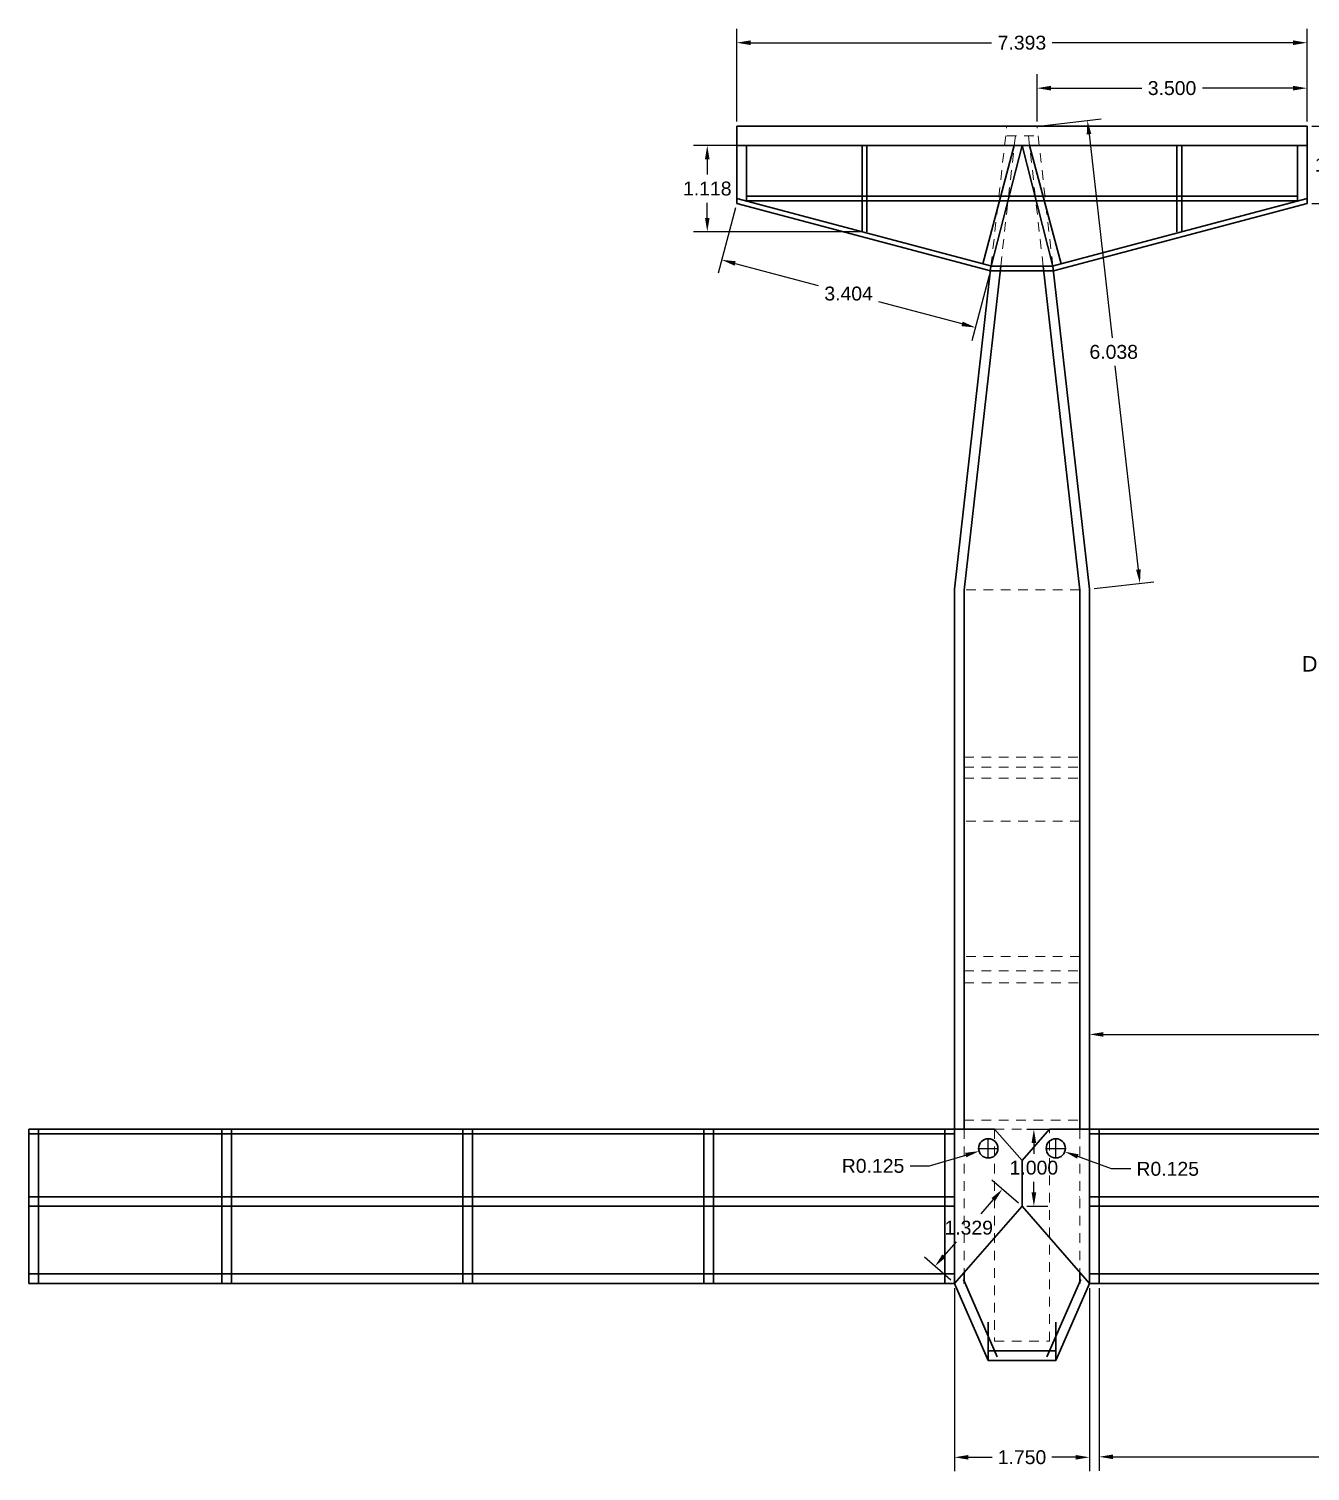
# Model space of a CAD drawing. Header units: inches. Extents: x 10.7 to 46.3, y -10.8 to 15.
# Drawn here: x 10.74 to 27.35, y -6.41 to 12.28 of the extents above; entities that cross this region are included whole.
import ezdxf

# ---------------------------------------------------------------- set-up
doc = ezdxf.new("R2010")
doc.units = ezdxf.units.IN
doc.header["$MEASUREMENT"] = 0
doc.linetypes.add('HIDDEN2', pattern=[0.1875, 0.125, -0.0625])
doc.layers.add('DIM', color=3, linetype='Continuous')
doc.layers.add('OBJECT', color=1, linetype='Continuous', lineweight=30)
doc.layers.add('XREF', color=2, linetype='HIDDEN2', lineweight=20)
doc.styles.get("Standard").update_dxf_attribs({"font": 'arial.ttf'})
doc.dimstyles.get("Standard").update_dxf_attribs({"dimtxt": 0.18, "dimasz": 0.18, "dimexe": 0.18, "dimexo": 0.0625, "dimgap": 0.09, "dimtad": 0, "dimtih": 1, "dimtoh": 1, "dimdec": 4, "dimzin": 0, "dimdsep": 46, "dimtxsty": 'Standard', "dimcen": 0.09, "dimadec": 0, "dimazin": 0, "dimtfac": 1, "dimtdec": 4, "dimtofl": 0, "dimtmove": 0, "dimatfit": 3, "dimfxl": 1, "dimtolj": 1, "dimtzin": 0, "dimarcsym": 0})

# ---------------------------------------------------------------- blocks, each defined once
blk = doc.blocks.new('*D1')
at = {"layer": 'Defpoints', "color": 0, "transparency": 16777216}
for p in [(27.311, 11.511), (23.811, 11.018), (27.311, 11.018)]:
    blk.add_point(p, dxfattribs=at)
at = {"layer": 'DIM', "color": 0, "lineweight": -2, "transparency": 16777216}
for p, q in [((23.811, 11.08), (23.811, 11.691)), ((27.311, 11.08), (27.311, 11.691)), ((23.991, 11.511), (25.168, 11.511)), ((27.131, 11.511), (25.954, 11.511))]:
    blk.add_line(p, q, dxfattribs=at)
at = {"layer": 'DIM', "color": 0, "transparency": 16777216}
for points in [[(23.991, 11.541), (23.991, 11.481), (23.811, 11.511)], [(27.131, 11.541), (27.131, 11.481), (27.311, 11.511)]]:
    blk.add_solid(points, dxfattribs=at)
at = {"layer": 'DIM', "color": 0, "transparency": 16777216, "insert": (25.561, 11.511), "char_height": 0.18, "attachment_point": 5}
blk.add_mtext('\\A1;3.500', dxfattribs=at)
blk = doc.blocks.new('*D2')
at = {"layer": 'Defpoints', "color": 0, "transparency": 16777216}
for p in [(36.491, -0.754), (24.491, -1.982), (36.491, -1.982)]:
    blk.add_point(p, dxfattribs=at)
at = {"layer": 'DIM', "color": 0, "lineweight": -2, "transparency": 16777216}
for p, q in [((24.491, -1.92), (24.491, -0.574)), ((36.491, -1.92), (36.491, -0.574)), ((24.671, -0.754), (30.111, -0.754)), ((36.311, -0.754), (31.02, -0.754))]:
    blk.add_line(p, q, dxfattribs=at)
at = {"layer": 'DIM', "color": 0, "transparency": 16777216}
for points in [[(24.671, -0.724), (24.671, -0.784), (24.491, -0.754)], [(36.311, -0.724), (36.311, -0.784), (36.491, -0.754)]]:
    blk.add_solid(points, dxfattribs=at)
at = {"layer": 'DIM', "color": 0, "transparency": 16777216, "insert": (30.566, -0.754), "char_height": 0.18, "attachment_point": 5}
blk.add_mtext('\\A1;12.000', dxfattribs=at)
blk = doc.blocks.new('*D4')
at = {"layer": 'Defpoints', "color": 0, "transparency": 16777216}
for p in [(27.311, 11.018), (27.725, 11.018), (27.311, 10.018)]:
    blk.add_point(p, dxfattribs=at)
at = {"layer": 'DIM', "color": 0, "lineweight": -2, "transparency": 16777216}
for p, q in [((27.374, 11.018), (27.905, 11.018)), ((27.725, 10.838), (27.725, 10.7)), ((27.725, 10.198), (27.725, 10.336)), ((27.374, 10.018), (27.905, 10.018))]:
    blk.add_line(p, q, dxfattribs=at)
at = {"layer": 'DIM', "color": 0, "transparency": 16777216}
for points in [[(27.695, 10.838), (27.755, 10.838), (27.725, 11.018)], [(27.695, 10.198), (27.755, 10.198), (27.725, 10.018)]]:
    blk.add_solid(points, dxfattribs=at)
at = {"layer": 'DIM', "color": 0, "transparency": 16777216, "insert": (27.725, 10.518), "char_height": 0.18, "attachment_point": 5}
blk.add_mtext('\\A1;1.000', dxfattribs=at)
blk = doc.blocks.new('*D5')
at = {"layer": 'Defpoints', "color": 0, "transparency": 16777216}
for p in [(24.465, 11.092), (23.811, 11.018), (24.491, 5.018)]:
    blk.add_point(p, dxfattribs=at)
at = {"layer": 'DIM', "color": 0, "lineweight": -2, "transparency": 16777216}
for p, q in [((23.873, 11.025), (24.643, 11.112)), ((24.485, 10.913), (24.784, 8.274)), ((25.125, 5.271), (24.825, 7.91)), ((24.553, 5.025), (25.324, 5.112))]:
    blk.add_line(p, q, dxfattribs=at)
at = {"layer": 'DIM', "color": 0, "transparency": 16777216}
for points in [[(24.515, 10.917), (24.455, 10.91), (24.465, 11.092)], [(25.154, 5.274), (25.095, 5.268), (25.145, 5.092)]]:
    blk.add_solid(points, dxfattribs=at)
at = {"layer": 'DIM', "color": 0, "transparency": 16777216, "insert": (24.805, 8.092), "char_height": 0.18, "attachment_point": 5}
blk.add_mtext('\\A1;6.038', dxfattribs=at)
blk = doc.blocks.new('*D6')
at = {"layer": 'Defpoints', "color": 0, "transparency": 16777216}
for p in [(23.179, -2.231), (23.059, -2.267)]:
    blk.add_point(p, dxfattribs=at)
at = {"layer": 'DIM', "color": 0, "lineweight": -2, "transparency": 16777216}
for p, q in [((23.054, -2.231), (23.304, -2.231)), ((23.179, -2.356), (23.179, -2.106)), ((22.415, -2.459), (22.887, -2.318)), ((22.166, -2.459), (22.415, -2.459))]:
    blk.add_line(p, q, dxfattribs=at)
at = {"layer": 'DIM', "color": 0, "transparency": 16777216}
blk.add_solid([(22.878, -2.289), (22.895, -2.347), (23.059, -2.267)], dxfattribs=at)
at = {"layer": 'DIM', "color": 0, "transparency": 16777216, "insert": (21.685, -2.459), "char_height": 0.18, "attachment_point": 5}
blk.add_mtext('\\A1;R0.125', dxfattribs=at)
blk = doc.blocks.new('*D7')
at = {"layer": 'Defpoints', "color": 0, "transparency": 16777216}
for p in [(24.054, -2.231), (24.171, -2.274)]:
    blk.add_point(p, dxfattribs=at)
at = {"layer": 'DIM', "color": 0, "lineweight": -2, "transparency": 16777216}
for p, q in [((23.929, -2.231), (24.179, -2.231)), ((24.054, -2.356), (24.054, -2.106)), ((24.776, -2.497), (24.34, -2.336)), ((25.025, -2.497), (24.776, -2.497))]:
    blk.add_line(p, q, dxfattribs=at)
at = {"layer": 'DIM', "color": 0, "transparency": 16777216}
blk.add_solid([(24.35, -2.308), (24.33, -2.364), (24.171, -2.274)], dxfattribs=at)
at = {"layer": 'DIM', "color": 0, "transparency": 16777216, "insert": (25.505, -2.497), "char_height": 0.18, "attachment_point": 5}
blk.add_mtext('\\A1;R0.125', dxfattribs=at)
blk = doc.blocks.new('*D8')
at = {"layer": 'Defpoints', "color": 0, "transparency": 16777216}
for p in [(23.616, -2.982), (22.487, -3.76), (22.741, -3.982)]:
    blk.add_point(p, dxfattribs=at)
at = {"layer": 'DIM', "color": 0, "lineweight": -2, "transparency": 16777216}
for p, q in [((23.569, -2.941), (23.227, -2.641)), ((23.244, -2.895), (23.084, -3.078)), ((22.606, -3.624), (22.766, -3.442)), ((22.694, -3.941), (22.352, -3.641))]:
    blk.add_line(p, q, dxfattribs=at)
at = {"layer": 'DIM', "color": 0, "transparency": 16777216}
for points in [[(23.221, -2.875), (23.266, -2.915), (23.362, -2.76)], [(22.583, -3.605), (22.628, -3.644), (22.487, -3.76)]]:
    blk.add_solid(points, dxfattribs=at)
at = {"layer": 'DIM', "color": 0, "transparency": 16777216, "insert": (22.925, -3.26), "char_height": 0.18, "attachment_point": 5}
blk.add_mtext('\\A1;1.329', dxfattribs=at)
blk = doc.blocks.new('*D9')
at = {"layer": 'Defpoints', "color": 0, "transparency": 16777216}
for p in [(23.616, -1.982), (23.616, -2.982), (23.77, -2.982)]:
    blk.add_point(p, dxfattribs=at)
at = {"layer": 'DIM', "color": 0, "lineweight": -2, "transparency": 16777216}
for p, q in [((23.679, -1.982), (23.95, -1.982)), ((23.77, -2.162), (23.77, -2.3)), ((23.77, -2.802), (23.77, -2.664)), ((23.679, -2.982), (23.95, -2.982))]:
    blk.add_line(p, q, dxfattribs=at)
at = {"layer": 'DIM', "color": 0, "transparency": 16777216}
for points in [[(23.74, -2.162), (23.8, -2.162), (23.77, -1.982)], [(23.74, -2.802), (23.8, -2.802), (23.77, -2.982)]]:
    blk.add_solid(points, dxfattribs=at)
at = {"layer": 'DIM', "color": 0, "transparency": 16777216, "insert": (23.77, -2.482), "char_height": 0.18, "attachment_point": 5}
blk.add_mtext('\\A1;1.000', dxfattribs=at)
blk = doc.blocks.new('*D22')
at = {"layer": 'Defpoints', "color": 0, "transparency": 16777216}
for p in [(24.616, -3.982), (36.491, -3.982), (24.616, -6.229)]:
    blk.add_point(p, dxfattribs=at)
at = {"layer": 'DIM', "color": 0, "lineweight": -2, "transparency": 16777216}
for p, q in [((24.616, -4.045), (24.616, -6.409)), ((36.491, -4.045), (36.491, -6.409)), ((24.796, -6.229), (30.098, -6.229)), ((36.311, -6.229), (31.01, -6.229))]:
    blk.add_line(p, q, dxfattribs=at)
at = {"layer": 'DIM', "color": 0, "transparency": 16777216}
for points in [[(24.796, -6.199), (24.796, -6.259), (24.616, -6.229)], [(36.311, -6.199), (36.311, -6.259), (36.491, -6.229)]]:
    blk.add_solid(points, dxfattribs=at)
at = {"layer": 'DIM', "color": 0, "transparency": 16777216, "insert": (30.554, -6.229), "char_height": 0.18, "attachment_point": 5}
blk.add_mtext('\\A1;11.875', dxfattribs=at)
blk = doc.blocks.new('*D24')
at = {"layer": 'Defpoints', "color": 0, "transparency": 16777216}
for p in [(21.606, 10.768), (19.536, 9.65), (21.606, 9.65)]:
    blk.add_point(p, dxfattribs=at)
at = {"layer": 'DIM', "color": 0, "lineweight": -2, "transparency": 16777216}
for p, q in [((21.543, 10.768), (19.356, 10.768)), ((19.536, 10.588), (19.536, 10.391)), ((19.536, 9.83), (19.536, 10.027)), ((21.543, 9.65), (19.356, 9.65))]:
    blk.add_line(p, q, dxfattribs=at)
at = {"layer": 'DIM', "color": 0, "transparency": 16777216}
for points in [[(19.506, 10.588), (19.566, 10.588), (19.536, 10.768)], [(19.506, 9.83), (19.566, 9.83), (19.536, 9.65)]]:
    blk.add_solid(points, dxfattribs=at)
at = {"layer": 'DIM', "color": 0, "transparency": 16777216, "insert": (19.536, 10.209), "char_height": 0.18, "attachment_point": 5}
blk.add_mtext('\\A1;1.118', dxfattribs=at)
blk = doc.blocks.new('*D25')
at = {"layer": 'Defpoints', "color": 0, "transparency": 16777216}
for p in [(19.918, 10.018), (23.208, 9.142), (23.013, 8.409)]:
    blk.add_point(p, dxfattribs=at)
at = {"layer": 'DIM', "color": 0, "lineweight": -2, "transparency": 16777216}
for p, q in [((19.902, 9.958), (19.677, 9.112)), ((19.897, 9.239), (20.975, 8.952)), ((23.192, 9.081), (22.967, 8.236)), ((22.839, 8.456), (21.761, 8.743))]:
    blk.add_line(p, q, dxfattribs=at)
at = {"layer": 'DIM', "color": 0, "transparency": 16777216}
for points in [[(19.905, 9.268), (19.89, 9.21), (19.723, 9.286)], [(22.847, 8.485), (22.831, 8.427), (23.013, 8.409)]]:
    blk.add_solid(points, dxfattribs=at)
at = {"layer": 'DIM', "color": 0, "transparency": 16777216, "insert": (21.368, 8.848), "char_height": 0.18, "attachment_point": 5}
blk.add_mtext('\\A1;3.404', dxfattribs=at)
blk = doc.blocks.new('*D44')
at = {"layer": 'Defpoints', "color": 0, "transparency": 16777216}
for p in [(22.741, -3.982), (24.491, -3.982), (22.741, -6.235)]:
    blk.add_point(p, dxfattribs=at)
at = {"layer": 'DIM', "color": 0, "lineweight": -2, "transparency": 16777216}
for p, q in [((22.741, -4.045), (22.741, -6.415)), ((24.491, -4.045), (24.491, -6.415)), ((22.921, -6.235), (23.231, -6.235)), ((24.311, -6.235), (24.001, -6.235))]:
    blk.add_line(p, q, dxfattribs=at)
at = {"layer": 'DIM', "color": 0, "transparency": 16777216}
for points in [[(22.921, -6.205), (22.921, -6.265), (22.741, -6.235)], [(24.311, -6.205), (24.311, -6.265), (24.491, -6.235)]]:
    blk.add_solid(points, dxfattribs=at)
at = {"layer": 'DIM', "color": 0, "transparency": 16777216, "insert": (23.616, -6.235), "char_height": 0.18, "attachment_point": 5}
blk.add_mtext('\\A1;1.750', dxfattribs=at)
blk = doc.blocks.new('*D45')
at = {"layer": 'Defpoints', "color": 0, "transparency": 16777216}
for p in [(27.311, 12.1), (19.918, 11.018), (27.311, 11.018)]:
    blk.add_point(p, dxfattribs=at)
at = {"layer": 'DIM', "color": 0, "lineweight": -2, "transparency": 16777216}
for p, q in [((19.918, 11.08), (19.918, 12.28)), ((27.311, 11.08), (27.311, 12.28)), ((20.098, 12.1), (23.222, 12.1)), ((27.131, 12.1), (24.008, 12.1))]:
    blk.add_line(p, q, dxfattribs=at)
at = {"layer": 'DIM', "color": 0, "transparency": 16777216}
for points in [[(20.098, 12.13), (20.098, 12.07), (19.918, 12.1)], [(27.131, 12.13), (27.131, 12.07), (27.311, 12.1)]]:
    blk.add_solid(points, dxfattribs=at)
at = {"layer": 'DIM', "color": 0, "transparency": 16777216, "insert": (23.615, 12.1), "char_height": 0.18, "attachment_point": 5}
blk.add_mtext('\\A1;7.393', dxfattribs=at)

msp = doc.modelspace()

# ---------------------------------------------------------------- linework, layer by layer
at = {"layer": 'OBJECT'}
for p, q in [((23.41842, 11.01794), (19.91842, 11.01794)), ((19.91842, 11.01794), (19.91842, 10.01794)), ((23.41842, 11.01794), (23.81108, 11.01794)), ((23.81108, 11.01794), (27.31108, 11.01794)), ((27.31108, 11.01794), (27.31108, 10.01794)), ((23.41842, 10.76794), (19.91842, 10.76794)), ((20.04342, 10.76794), (20.04342, 10.04932)), ((20.04342, 10.76794), (21.54342, 10.76794)), ((21.54342, 10.76794), (21.54342, 9.64974)), ((21.60592, 10.76794), (21.60592, 9.64974)), ((23.10715, 9.23318), (23.516, 10.76794)), ((23.61635, 10.76794), (23.21491, 9.20447)), ((23.41842, 10.76794), (23.81108, 10.76794)), ((23.516, 10.76794), (23.61635, 10.76794)), ((24.01666, 9.20476), (23.61635, 10.76794)), ((23.61635, 10.76794), (23.71362, 10.76794)), ((23.71362, 10.76794), (24.12264, 9.233)), ((23.81108, 10.76794), (27.31108, 10.76794)), ((25.62358, 10.76794), (25.62358, 9.64961)), ((27.18608, 10.76794), (25.68608, 10.76794)), ((25.68608, 10.76794), (25.68608, 9.64961)), ((27.18608, 10.76794), (27.18608, 10.04932)), ((27.18608, 10.42604), (27.18608, 10.36354)), ((20.04342, 10.04932), (20.04342, 10.11182)), ((20.04342, 10.11182), (27.18608, 10.11182)), ((19.91842, 10.08262), (23.224, 9.20205)), ((19.91842, 10.01794), (23.20791, 9.14166)), ((27.18608, 10.04932), (20.04342, 10.04932)), ((27.31108, 10.08262), (24.00768, 9.20236)), ((27.31108, 10.01794), (24.02378, 9.14197)), ((22.74135, 5.01794), (23.21381, 9.20476)), ((22.86556, 5.00393), (23.33957, 9.20447)), ((23.20673, 9.20447), (24.02378, 9.20447)), ((24.36715, 5.00386), (23.89089, 9.20447)), ((24.49135, 5.01794), (24.01666, 9.20476)), ((23.20673, 9.14197), (24.02378, 9.14197)), ((22.74135, -3.98206), (22.74135, 5.01794)), ((22.86635, -1.98206), (22.86635, 5.01794)), ((24.36635, 5.01794), (24.36635, -1.98206)), ((24.49135, 5.01794), (24.49135, -3.98206)), ((10.74135, -3.98206), (10.74135, -1.98206)), ((10.74135, -1.98206), (22.74135, -1.98206)), ((10.74135, -1.98206), (10.86635, -1.98206)), ((10.74135, -2.04456), (22.74135, -2.04456)), ((10.86635, -1.98206), (10.86635, -3.98206)), ((13.36635, -1.98206), (13.24135, -1.98206)), ((13.24135, -1.98206), (13.24135, -3.98206)), ((13.36635, -3.98206), (13.36635, -1.98206)), ((16.49135, -1.98206), (16.36635, -1.98206)), ((16.36635, -1.98206), (16.36635, -3.98206)), ((16.49135, -3.98206), (16.49135, -1.98206)), ((19.61635, -1.98206), (19.49135, -1.98206)), ((19.49135, -1.98206), (19.49135, -3.98206)), ((19.61635, -3.98206), (19.61635, -1.98206)), ((22.74135, -1.98206), (21.86635, -1.98206)), ((22.74135, -1.98206), (22.61635, -1.98206)), ((22.61635, -1.98206), (22.61635, -3.98206)), ((22.74135, -1.98206), (23.2606, -1.98206)), ((23.61635, -2.39015), (23.2606, -1.98206)), ((23.61635, -2.39015), (23.9721, -1.98206)), ((23.9721, -1.98206), (24.49135, -1.98206)), ((24.49135, -1.98206), (36.49135, -1.98206)), ((24.49135, -3.98206), (24.49135, -1.98206)), ((24.49135, -1.98206), (24.61635, -1.98206)), ((24.49135, -2.04456), (36.49135, -2.04456)), ((24.61635, -1.98206), (24.61635, -2.98206)), ((23.61635, -2.39015), (23.61635, -2.98206)), ((23.61635, -2.98206), (23.61635, -2.39015)), ((22.74135, -2.85706), (10.74135, -2.85706)), ((22.74135, -2.98206), (10.74135, -2.98206)), ((23.61635, -2.98206), (22.74135, -3.98206)), ((24.49135, -3.98206), (23.61635, -2.98206)), ((24.36032, -2.98206), (24.36635, -2.98206)), ((24.36107, -2.85706), (24.36635, -2.85706)), ((24.49135, -2.85706), (36.49135, -2.85706)), ((24.49135, -2.98206), (36.49135, -2.98206)), ((24.61635, -2.98206), (24.61635, -3.98206)), ((22.74135, -3.85706), (10.74135, -3.85706)), ((22.86635, -3.98206), (22.86635, -3.8392)), ((24.36635, -3.8392), (24.36635, -3.98206)), ((36.49135, -3.85706), (24.49135, -3.85706)), ((22.74135, -3.98206), (10.74135, -3.98206)), ((16.36635, -3.98206), (13.36635, -3.98206)), ((19.49135, -3.98206), (16.49135, -3.98206)), ((22.61635, -3.98206), (19.61635, -3.98206)), ((22.74135, -3.98206), (22.74135, -3.98206)), ((22.74135, -3.98206), (23.17885, -4.98206)), ((22.85587, -3.93195), (23.29337, -4.93195)), ((23.93933, -4.93195), (24.37683, -3.93195)), ((24.05385, -4.98206), (24.49135, -3.98206)), ((36.49135, -3.98206), (24.49135, -3.98206)), ((24.61635, -3.98206), (27.61635, -3.98206)), ((23.17885, -4.48206), (23.17885, -4.98206)), ((24.05385, -4.48206), (24.05385, -4.98206)), ((24.05385, -4.85706), (23.17885, -4.85706)), ((24.05385, -4.98206), (23.17885, -4.98206))]:
    msp.add_line(p, q, dxfattribs=at)
for centre in [(23.17885, -2.23074), (24.05385, -2.23074)]:
    msp.add_circle(centre, 0.125, dxfattribs=at)
at = {"layer": 'XREF'}
for p, q in [((23.39021, 10.76794), (23.41842, 11.01794)), ((23.41842, 11.01794), (23.81108, 11.01794)), ((23.41842, 10.89294), (23.81108, 10.89294)), ((23.516, 10.76794), (23.53, 10.89327)), ((23.71362, 10.76794), (23.69944, 10.89311)), ((23.83943, 10.76794), (23.81108, 11.01794)), ((23.21378, 9.20447), (23.39021, 10.76794)), ((23.33957, 9.20447), (23.516, 10.76794)), ((23.89089, 9.20447), (23.71362, 10.76794)), ((24.01559, 9.20447), (23.83943, 10.76794)), ((24.36635, 5.0083), (22.86635, 5.0083)), ((22.86635, 5.0083), (22.86635, 2.0083)), ((24.36635, 2.0083), (24.36635, 5.0083)), ((22.86635, 2.83793), (24.36635, 2.83793)), ((22.86635, 2.71143), (24.36635, 2.71143)), ((22.86635, 2.56702), (24.36635, 2.56702)), ((24.36635, 2.0083), (22.86635, 2.0083)), ((22.86635, 2.0083), (22.86635, -1.8667)), ((24.36635, -1.8667), (24.36635, 2.0083)), ((24.3675, 0.25515), (22.86856, 0.25515)), ((22.86856, 0.25515), (22.86856, -0.08555)), ((24.36635, 0.0708), (24.3675, 0.25515)), ((22.86635, 0.0708), (24.36635, 0.0708)), ((24.36635, 0.0708), (24.36635, 0.0708)), ((22.86856, -0.08555), (24.37044, -0.08555)), ((22.86635, -1.8667), (24.36635, -1.8667)), ((22.86635, -1.98206), (22.86635, -3.8392)), ((23.2606, -1.98206), (23.2606, -4.73206)), ((23.2606, -1.98206), (23.9721, -1.98206)), ((23.9721, -4.73206), (23.9721, -1.98206)), ((24.36635, -1.98206), (24.36635, -3.8392)), ((23.2606, -4.73206), (23.9721, -4.73206))]:
    msp.add_line(p, q, dxfattribs=at)

# ---------------------------------------------------------------- texts
at = {"layer": 'DIM', "insert": (27.24499, 4.14987), "char_height": 0.2, "attachment_point": 1}
msp.add_mtext_dynamic_manual_height_columns('DRIVE WHEEL', width=2.0278991, gutter_width=1, heights=[0], dxfattribs=at)

# ---------------------------------------------------------------- dimensions: what is measured, and where the dimension line sits
at = {"layer": 'DIM'}
for base, p1, p2, override, picture, middle in [((27.31108, 12.10002), (19.91842, 11.01794), (27.31108, 11.01794), {"dimdec": 3, "dimcen": 0.125}, '*D45', (23.61475, 12.10002)), ((27.31108, 11.51088), (23.81108, 11.01794), (27.31108, 11.01794), {"dimdec": 3}, '*D1', (25.56108, 11.51088)), ((22.74135, -6.23476), (24.49135, -3.98206), (22.74135, -3.98206), {"dimdec": 3, "dimcen": 0.125}, '*D44', (23.61635, -6.23476)), ((24.61635, -6.22918), (36.49135, -3.98206), (24.61635, -3.98206), {"dimdec": 3, "dimcen": 0.125}, '*D22', (30.55385, -6.22918))]:
    dim = msp.add_linear_dim(base=base, p1=p1, p2=p2, dimstyle='Standard', override=override, dxfattribs=at)
    dim.commit()
    dim.dimension.update_dxf_attribs({"geometry": picture, "text_midpoint": middle})
for p1, p2, distance, override, picture, middle in [((24.49135, 5.01794), (23.81108, 11.01794), -0.65768, {"dimdec": 3}, '*D5', (24.80471, 8.09204)), ((19.91842, 10.01794), (23.20791, 9.14166), -0.75775, {"dimdec": 3, "dimcen": 0.125}, '*D25', (21.36811, 8.84758)), ((23.61635, -2.98206), (22.74135, -3.98206), -0.33761, {"dimdec": 3, "dimcen": 0.125}, '*D8', (22.92478, -3.25974))]:
    dim = msp.add_aligned_dim(p1=p1, p2=p2, distance=distance, dimstyle='Standard', override=override, dxfattribs=at)
    dim.commit()
    dim.dimension.update_dxf_attribs({"geometry": picture, "text_midpoint": middle})
for base, p1, p2, override, picture, middle in [((27.7254, 11.01794), (27.31108, 10.01794), (27.31108, 11.01794), {"dimdec": 3}, '*D4', (27.7254, 10.51794)), ((19.53613, 9.64974), (21.60592, 10.76794), (21.60592, 9.64974), {"dimdec": 3, "dimcen": 0.125}, '*D24', (19.53613, 10.20884)), ((23.77009, -2.98206), (23.61635, -1.98206), (23.61635, -2.98206), {"dimdec": 3, "dimcen": 0.125}, '*D9', (23.77009, -2.48206))]:
    dim = msp.add_linear_dim(base=base, p1=p1, p2=p2, angle=90, dimstyle='Standard', override=override, dxfattribs=at)
    dim.commit()
    dim.dimension.update_dxf_attribs({"geometry": picture, "text_midpoint": middle})
dim = msp.add_linear_dim(base=(36.49135, -0.75407), p1=(24.49135, -1.98206), p2=(36.49135, -1.98206), dimstyle='Standard', override={"dimdec": 3}, dxfattribs=at)
dim.commit()
dim.dimension.update_dxf_attribs({"geometry": '*D2', "text_midpoint": (30.56564, -0.75407), "dimtype": 160})
for center, mpoint, picture, middle in [((23.17885, -2.23074), (23.0591, -2.26656), '*D6', (21.68512, -2.45938)), ((24.05385, -2.23074), (24.17112, -2.27402), '*D7', (25.50516, -2.49719))]:
    dim = msp.add_radius_dim(center=center, mpoint=mpoint, dimstyle='Standard', override={"dimdec": 3, "dimcen": 0.125}, dxfattribs=at)
    dim.commit()
    dim.dimension.update_dxf_attribs({"geometry": picture, "text_midpoint": middle, "dimtype": 164})

doc.saveas('drawing.dxf')
